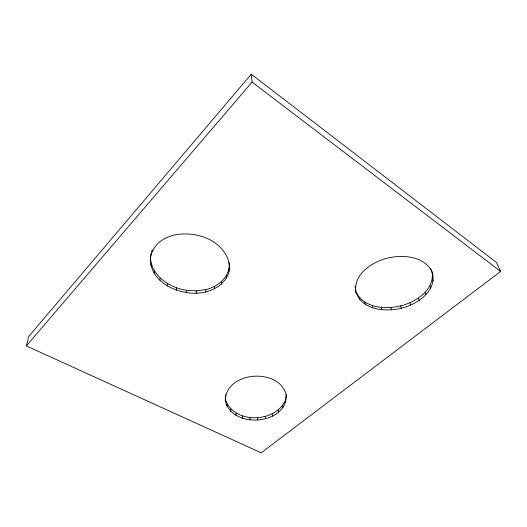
<?xml version="1.0" encoding="UTF-8"?>
<svg xmlns="http://www.w3.org/2000/svg" width="527" height="527" viewBox="0 0 527 527"><rect width="100%" height="100%" fill="white"/><g stroke="black" fill="none" stroke-linecap="round" stroke-linejoin="round"><path stroke-width="0.79" d="M151.13 253.566C145.169 282.373 182.382 298.018 205.853 291.938L205.859 289.587C218.25 286.774 230.773 276.214 229.113 262.433M205.853 291.938C216.445 289.27 226.702 282.083 229.146 270.885C230.958 259.067 223.336 248.388 213.929 242.077C194.232 228.922 155.617 229.956 150.294 258.158M196.288 293.236L196.321 290.884L205.859 289.587M186.301 292.65L186.38 290.291C169.187 287.656 149.951 275.068 150.511 255.819M176.519 290.206L176.631 287.847M225.299 397.786L225.47 394.499M167.546 286.036L167.691 283.678M159.964 280.364L160.142 278.006M154.299 273.533L154.497 271.181M154.22 273.342L154.411 270.99M150.979 265.964L151.19 263.619M285.759 402.318L285.509 399.967L286.299 394.282C287.768 425.072 232.163 429.465 225.312 400.975C225.352 370.468 281.675 367.009 286.556 396.633M26.35 345.929L28.82 336.338L251.254 74.188L496.427 262.446L500.65 271.445L261.221 452.812L26.35 345.929L252.077 82.08L251.254 74.188M151.545 252.071L152.165 249.818M356.153 292.063C363.88 308.157 385.244 309.507 400.632 305.923C415.987 302.024 434.676 290.067 432.114 271.945C437.759 290.66 417.173 304.474 401.317 308.242C385.415 312.096 362.023 310.172 355.956 292.175M225.253 398.603C232.479 424.38 275.68 423.464 285.509 399.967M186.38 290.291L196.321 290.884M252.077 82.08L500.65 271.445M430.493 268.441L431.791 271.247M432.937 274.238C426.554 255.984 402.957 254.205 386.805 258.27C371.291 262.281 351.845 275.311 356.311 293.723M432.357 278.816L433.174 281.115M429.979 285.772L430.776 288.071M425.197 292.34L425.981 294.646M418.385 298.111L419.136 300.416M410.019 302.729L410.737 305.041M400.632 305.923L401.317 308.242M390.83 307.511L391.475 309.83M381.205 307.393L381.818 309.718M372.365 305.588L372.951 307.913M364.862 302.169L365.422 304.494M359.197 297.347L359.743 299.672M355.073 286.187L355.277 287.676M355.475 289.165L355.778 291.398M282.735 405.329L282.973 407.681M278.21 410.026L278.427 412.377M272.242 413.767L272.439 416.119M265.233 416.337L265.417 418.688M257.631 417.582L257.789 419.933M249.91 417.424L250.042 419.782M242.539 415.882L242.651 418.24M235.991 413.023L236.083 415.388M229.067 268.553L229.146 270.885M226.412 275.647L226.485 277.986M230.701 409.024L230.773 411.389M227.025 404.117L227.091 406.482M221.399 281.747L221.459 284.093M214.397 286.484L214.423 288.836"/></g></svg>
